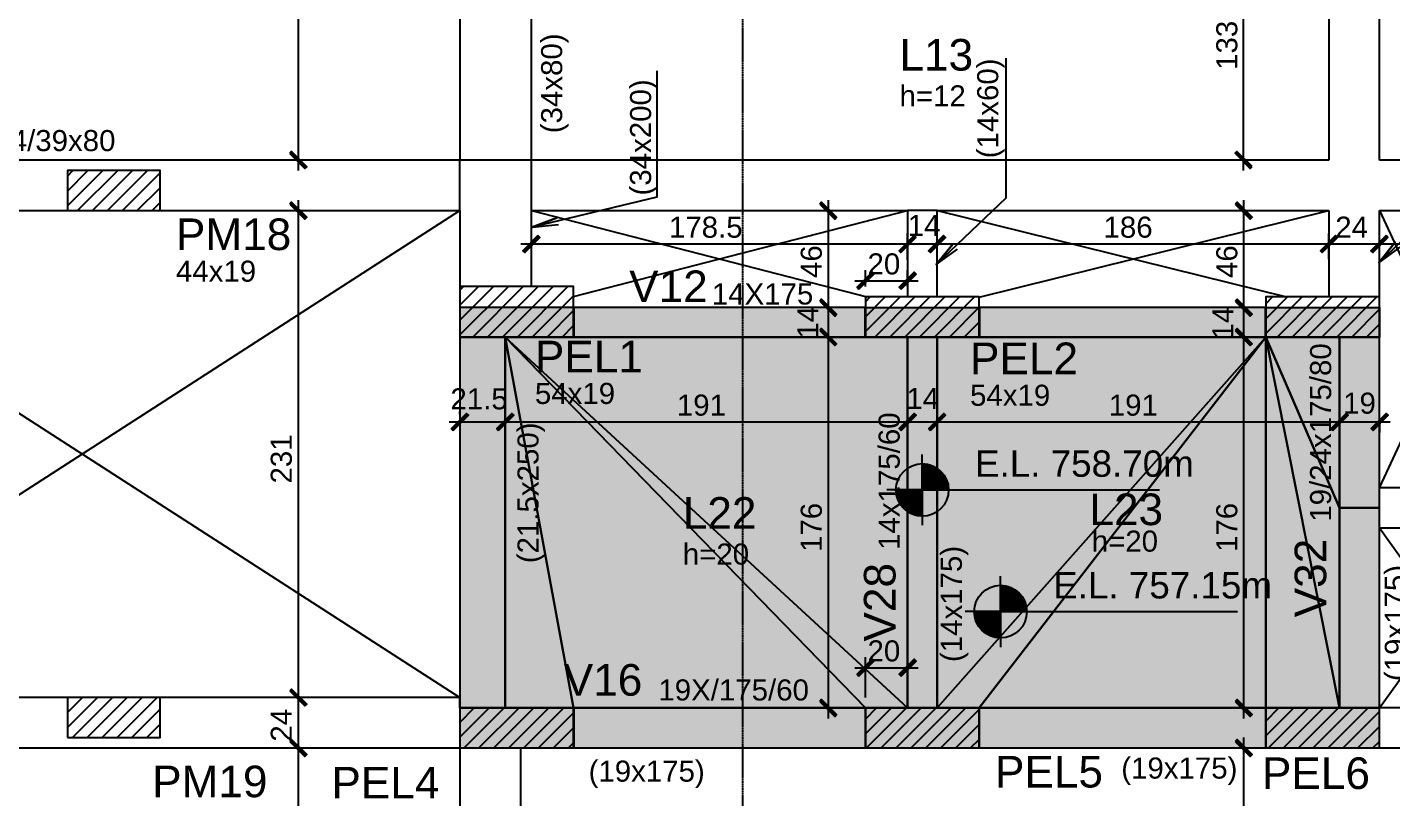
# Model space of a CAD drawing. Extents: x -1789 to 4156, y -3064 to 1391.
# Drawn here: x -884 to -236, y -724 to -358 of the extents above; entities that cross this region are included whole.
import ezdxf

# ---------------------------------------------------------------- set-up
doc = ezdxf.new("R2010")
doc.units = 0
doc.linetypes.add('ESTILO_TQS_0001', pattern=[0.2, 0.1, -0.1])
doc.linetypes.add('ESTILO_TQS_0003', pattern=[0.92, 0.3, -0.15, 0.02, -0.15, 0.3])
for name, color, linetype in [('1', 1, 'CONTINUOUS'), ('2', 2, 'CONTINUOUS'), ('3', 3, 'CONTINUOUS'), ('4', 4, 'CONTINUOUS'), ('44', 253, 'CONTINUOUS'), ('5', 5, 'CONTINUOUS'), ('58', 243, 'CONTINUOUS'), ('8', 8, 'CONTINUOUS')]:
    doc.layers.add(name, color=color, linetype=linetype)
doc.styles.add('TQS_ARIAL', font='arial.ttf')

msp = doc.modelspace()

# ---------------------------------------------------------------- linework, layer by layer
at = {"layer": '1', "linetype": 'Continuous'}
for p, q in [((-755.2464, -192.7197), (-755.2464, -426.2196)), ((-306.4964, -426.2196), (-306.4964, -282.7196)), ((-842.7464, -435.7196), (-842.7464, -435.7196)), ((-755.2464, -440.2196), (-755.2464, -681.2196)), ((-503.70955, -440.2196), (-503.70955, -496.2196)), ((-306.4964, -440.2196), (-306.4964, -496.2196)), ((-1036.9964, -676.2196), (-678.4964, -445.2196)), ((-1036.9964, -445.2196), (-678.4964, -676.2196)), ((-644.4964, -445.2196), (-485.39855, -486.2196)), ((-624.4964, -486.06555), (-465.9964, -445.2196)), ((-451.9964, -445.2196), (-286.2138, -486.2196)), ((-431.9964, -486.27335), (-265.9964, -445.2196)), ((-241.9964, -576.76475), (-180.9964, -445.2196)), ((-241.9964, -445.2196), (-180.9964, -576.76475)), ((-644.4964, -458.2196), (-644.4964, -456.08155)), ((-465.9964, -468.5297), (-465.9964, -456.08155)), ((-465.9964, -468.5297), (-465.9964, -456.08155)), ((-451.9964, -468.2804), (-451.9964, -456.08155)), ((-451.9964, -468.86115), (-451.9964, -456.08155)), ((-265.9964, -468.2804), (-265.9964, -456.08155)), ((-265.9964, -468.01705), (-265.9964, -456.08155)), ((-241.9964, -468.2804), (-241.9964, -456.08155)), ((-241.9964, -468.2804), (-241.9964, -456.08155)), ((-460.9964, -461.08155), (-649.4964, -461.08155)), ((-446.9964, -461.08155), (-470.9964, -461.08155)), ((-260.9964, -461.08155), (-456.9964, -461.08155)), ((-236.9964, -461.08155), (-270.9964, -461.08155)), ((-175.9964, -461.08155), (-246.9964, -461.08155)), ((-490.9964, -478.517), (-460.9964, -478.517)), ((-485.9964, -481.2196), (-485.9964, -473.517)), ((-465.9964, -481.2196), (-465.9964, -473.517)), ((-507.82565, -491.2196), (-508.70955, -491.2196)), ((-503.70955, -486.2196), (-503.70955, -510.2196)), ((-306.4964, -486.2196), (-306.4964, -510.2196)), ((-651.4964, -495.7196), (-651.4964, -495.7196)), ((-458.9964, -495.7196), (-458.9964, -495.7196)), ((-268.9964, -495.7196), (-268.9964, -495.7196)), ((-503.70955, -500.2196), (-503.70955, -686.2196)), ((-306.4964, -500.2196), (-306.4964, -686.2196)), ((-310.6125, -505.2196), (-311.4964, -505.2196)), ((-678.4964, -541.82115), (-678.4964, -540.53155)), ((-656.9964, -556.985), (-656.9964, -540.53155)), ((-656.9964, -551.985), (-656.9964, -540.53155)), ((-451.9964, -541.6669), (-451.9964, -550.53155)), ((-451.9964, -541.6669), (-451.9964, -550.53155)), ((-260.9964, -540.7422), (-260.9964, -540.53155)), ((-260.9964, -540.7422), (-260.9964, -540.53155)), ((-683.4964, -545.53155), (-651.9964, -545.53155)), ((-661.9964, -545.53155), (-460.9964, -545.53155)), ((-470.9964, -545.53155), (-446.9964, -545.53155)), ((-465.9964, -545.24295), (-465.9964, -550.53155)), ((-465.9964, -545.24295), (-465.9964, -550.53155)), ((-456.9964, -545.53155), (-255.9964, -545.53155)), ((-265.9964, -545.53155), (-236.9964, -545.53155)), ((-241.9964, -545.9922), (-241.9964, -550.53155)), ((-241.9964, -681.2196), (-180.9964, -595.76475)), ((-241.9964, -595.76475), (-180.9964, -681.2196)), ((-485.9964, -676.2196), (-485.9964, -657.14655)), ((-465.9964, -676.2196), (-465.9964, -657.14655)), ((-490.9964, -662.14655), (-460.9964, -662.14655)), ((-755.2464, -671.2196), (-755.2464, -705.2196)), ((-842.7464, -685.7196), (-842.7464, -685.7196)), ((-651.4964, -690.7196), (-651.4964, -690.7196)), ((-458.9964, -690.7196), (-458.9964, -690.7196)), ((-268.9964, -690.7196), (-268.9964, -690.7196)), ((-755.2464, -695.2196), (-755.2464, -928.7196)), ((-306.4964, -695.2196), (-306.4964, -836.2196))]:
    msp.add_line(p, q, dxfattribs=at)
for points in [[(-759.22445, -418.12545), (-752.07915, -425.27075), (-751.19525, -424.38685), (-758.34055, -417.24155), (-759.22445, -418.12545)], [(-302.51835, -424.31375), (-309.66365, -417.16845), (-310.54755, -418.05235), (-303.40225, -425.19765), (-302.51835, -424.31375)], [(-759.22445, -442.12545), (-752.07915, -449.27075), (-751.19525, -448.38685), (-758.34055, -441.24155), (-759.22445, -442.12545)], [(-507.68755, -442.12545), (-500.5423, -449.27075), (-499.6584, -448.38685), (-506.8037, -441.24155), (-507.68755, -442.12545)], [(-310.47445, -442.12545), (-303.32915, -449.27075), (-302.44525, -448.38685), (-309.59055, -441.24155), (-310.47445, -442.12545)], [(-641.40225, -457.1035), (-648.54755, -464.2488), (-647.66365, -465.1327), (-640.51835, -457.9874), (-641.40225, -457.1035)], [(-462.90225, -457.1035), (-470.04755, -464.2488), (-469.16365, -465.1327), (-462.01835, -457.9874), (-462.90225, -457.1035)], [(-462.90225, -457.1035), (-470.04755, -464.2488), (-469.16365, -465.1327), (-462.01835, -457.9874), (-462.90225, -457.1035)], [(-448.90225, -457.1035), (-456.04755, -464.2488), (-455.16365, -465.1327), (-448.01835, -457.9874), (-448.90225, -457.1035)], [(-448.90225, -457.1035), (-456.04755, -464.2488), (-455.16365, -465.1327), (-448.01835, -457.9874), (-448.90225, -457.1035)], [(-262.90225, -457.1035), (-270.04755, -464.2488), (-269.16365, -465.1327), (-262.01835, -457.9874), (-262.90225, -457.1035)], [(-262.90225, -457.1035), (-270.04755, -464.2488), (-269.16365, -465.1327), (-262.01835, -457.9874), (-262.90225, -457.1035)], [(-238.90225, -457.1035), (-246.04755, -464.2488), (-245.16365, -465.1327), (-238.01835, -457.9874), (-238.90225, -457.1035)], [(-238.90225, -457.1035), (-246.04755, -464.2488), (-245.16365, -465.1327), (-238.01835, -457.9874), (-238.90225, -457.1035)], [(-489.09055, -482.49505), (-481.94525, -475.34975), (-482.82915, -474.4659), (-489.97445, -481.61115), (-489.09055, -482.49505)], [(-469.09055, -482.49505), (-461.94525, -475.34975), (-462.82915, -474.4659), (-469.97445, -481.61115), (-469.09055, -482.49505)], [(-507.68755, -488.12545), (-500.5423, -495.27075), (-499.6584, -494.38685), (-506.8037, -487.24155), (-507.68755, -488.12545)], [(-507.68755, -488.12545), (-500.5423, -495.27075), (-499.6584, -494.38685), (-506.8037, -487.24155), (-507.68755, -488.12545)], [(-310.47445, -488.12545), (-303.32915, -495.27075), (-302.44525, -494.38685), (-309.59055, -487.24155), (-310.47445, -488.12545)], [(-310.47445, -488.12545), (-303.32915, -495.27075), (-302.44525, -494.38685), (-309.59055, -487.24155), (-310.47445, -488.12545)], [(-507.68755, -502.12545), (-500.5423, -509.27075), (-499.6584, -508.38685), (-506.8037, -501.24155), (-507.68755, -502.12545)], [(-507.68755, -502.12545), (-500.5423, -509.27075), (-499.6584, -508.38685), (-506.8037, -501.24155), (-507.68755, -502.12545)], [(-310.47445, -502.12545), (-303.32915, -509.27075), (-302.44525, -508.38685), (-309.59055, -501.24155), (-310.47445, -502.12545)], [(-310.47445, -502.12545), (-303.32915, -509.27075), (-302.44525, -508.38685), (-309.59055, -501.24155), (-310.47445, -502.12545)], [(-681.59055, -549.5096), (-674.44525, -542.3643), (-675.32915, -541.48045), (-682.47445, -548.6257), (-681.59055, -549.5096)], [(-660.09055, -549.5096), (-652.94525, -542.3643), (-653.82915, -541.48045), (-660.97445, -548.6257), (-660.09055, -549.5096)], [(-660.09055, -549.5096), (-652.94525, -542.3643), (-653.82915, -541.48045), (-660.97445, -548.6257), (-660.09055, -549.5096)], [(-469.09055, -549.5096), (-461.94525, -542.3643), (-462.82915, -541.48045), (-469.97445, -548.6257), (-469.09055, -549.5096)], [(-469.09055, -549.5096), (-461.94525, -542.3643), (-462.82915, -541.48045), (-469.97445, -548.6257), (-469.09055, -549.5096)], [(-455.09055, -549.5096), (-447.94525, -542.3643), (-448.82915, -541.48045), (-455.97445, -548.6257), (-455.09055, -549.5096)], [(-455.09055, -549.5096), (-447.94525, -542.3643), (-448.82915, -541.48045), (-455.97445, -548.6257), (-455.09055, -549.5096)], [(-264.09055, -549.5096), (-256.94525, -542.3643), (-257.82915, -541.48045), (-264.97445, -548.6257), (-264.09055, -549.5096)], [(-264.09055, -549.5096), (-256.94525, -542.3643), (-257.82915, -541.48045), (-264.97445, -548.6257), (-264.09055, -549.5096)], [(-245.09055, -549.5096), (-237.94525, -542.3643), (-238.82915, -541.48045), (-245.97445, -548.6257), (-245.09055, -549.5096)], [(-489.09055, -666.1246), (-481.94525, -658.9793), (-482.82915, -658.09545), (-489.97445, -665.2407), (-489.09055, -666.1246)], [(-469.09055, -666.1246), (-461.94525, -658.9793), (-462.82915, -658.09545), (-469.97445, -665.2407), (-469.09055, -666.1246)], [(-759.22445, -673.12545), (-752.07915, -680.27075), (-751.19525, -679.38685), (-758.34055, -672.24155), (-759.22445, -673.12545)], [(-759.22445, -673.12545), (-752.07915, -680.27075), (-751.19525, -679.38685), (-758.34055, -672.24155), (-759.22445, -673.12545)], [(-507.68755, -678.12545), (-500.5423, -685.27075), (-499.6584, -684.38685), (-506.8037, -677.24155), (-507.68755, -678.12545)], [(-310.47445, -678.12545), (-303.32915, -685.27075), (-302.44525, -684.38685), (-309.59055, -677.24155), (-310.47445, -678.12545)], [(-759.22445, -697.12545), (-752.07915, -704.27075), (-751.19525, -703.38685), (-758.34055, -696.24155), (-759.22445, -697.12545)], [(-759.22445, -697.12545), (-752.07915, -704.27075), (-751.19525, -703.38685), (-758.34055, -696.24155), (-759.22445, -697.12545)], [(-310.47445, -697.12545), (-303.32915, -704.27075), (-302.44525, -703.38685), (-309.59055, -696.24155), (-310.47445, -697.12545)]]:
    msp.add_lwpolyline(points, dxfattribs=at)
for points in [[(-759.22445, -418.12545), (-751.19525, -424.38685), (-758.34055, -417.24155)], [(-759.22445, -418.12545), (-758.34055, -417.24155), (-759.22445, -418.12545)], [(-759.22445, -418.12545), (-752.07915, -425.27075), (-751.19525, -424.38685)], [(-302.51835, -424.31375), (-309.66365, -417.16845), (-310.54755, -418.05235)], [(-302.51835, -424.31375), (-310.54755, -418.05235), (-303.40225, -425.19765)], [(-302.51835, -424.31375), (-303.40225, -425.19765), (-302.51835, -424.31375)], [(-759.22445, -442.12545), (-751.19525, -448.38685), (-758.34055, -441.24155)], [(-759.22445, -442.12545), (-758.34055, -441.24155), (-759.22445, -442.12545)], [(-759.22445, -442.12545), (-752.07915, -449.27075), (-751.19525, -448.38685)], [(-507.68755, -442.12545), (-499.6584, -448.38685), (-506.8037, -441.24155)], [(-507.68755, -442.12545), (-506.8037, -441.24155), (-507.68755, -442.12545)], [(-507.68755, -442.12545), (-500.5423, -449.27075), (-499.6584, -448.38685)], [(-310.47445, -442.12545), (-302.44525, -448.38685), (-309.59055, -441.24155)], [(-310.47445, -442.12545), (-309.59055, -441.24155), (-310.47445, -442.12545)], [(-310.47445, -442.12545), (-303.32915, -449.27075), (-302.44525, -448.38685)], [(-641.40225, -457.1035), (-648.54755, -464.2488), (-647.66365, -465.1327)], [(-641.40225, -457.1035), (-647.66365, -465.1327), (-640.51835, -457.9874)], [(-641.40225, -457.1035), (-640.51835, -457.9874), (-641.40225, -457.1035)], [(-462.90225, -457.1035), (-470.04755, -464.2488), (-469.16365, -465.1327)], [(-462.90225, -457.1035), (-470.04755, -464.2488), (-469.16365, -465.1327)], [(-462.90225, -457.1035), (-469.16365, -465.1327), (-462.01835, -457.9874)], [(-462.90225, -457.1035), (-469.16365, -465.1327), (-462.01835, -457.9874)], [(-462.90225, -457.1035), (-462.01835, -457.9874), (-462.90225, -457.1035)], [(-462.90225, -457.1035), (-462.01835, -457.9874), (-462.90225, -457.1035)], [(-448.90225, -457.1035), (-456.04755, -464.2488), (-455.16365, -465.1327)], [(-448.90225, -457.1035), (-456.04755, -464.2488), (-455.16365, -465.1327)], [(-448.90225, -457.1035), (-455.16365, -465.1327), (-448.01835, -457.9874)], [(-448.90225, -457.1035), (-455.16365, -465.1327), (-448.01835, -457.9874)], [(-448.90225, -457.1035), (-448.01835, -457.9874), (-448.90225, -457.1035)], [(-448.90225, -457.1035), (-448.01835, -457.9874), (-448.90225, -457.1035)], [(-262.90225, -457.1035), (-270.04755, -464.2488), (-269.16365, -465.1327)], [(-262.90225, -457.1035), (-270.04755, -464.2488), (-269.16365, -465.1327)], [(-262.90225, -457.1035), (-269.16365, -465.1327), (-262.01835, -457.9874)], [(-262.90225, -457.1035), (-269.16365, -465.1327), (-262.01835, -457.9874)], [(-262.90225, -457.1035), (-262.01835, -457.9874), (-262.90225, -457.1035)], [(-262.90225, -457.1035), (-262.01835, -457.9874), (-262.90225, -457.1035)], [(-238.90225, -457.1035), (-246.04755, -464.2488), (-245.16365, -465.1327)], [(-238.90225, -457.1035), (-246.04755, -464.2488), (-245.16365, -465.1327)], [(-238.90225, -457.1035), (-245.16365, -465.1327), (-238.01835, -457.9874)], [(-238.90225, -457.1035), (-245.16365, -465.1327), (-238.01835, -457.9874)], [(-238.90225, -457.1035), (-238.01835, -457.9874), (-238.90225, -457.1035)], [(-238.90225, -457.1035), (-238.01835, -457.9874), (-238.90225, -457.1035)], [(-489.09055, -482.49505), (-482.82915, -474.4659), (-489.97445, -481.61115)], [(-489.09055, -482.49505), (-481.94525, -475.34975), (-482.82915, -474.4659)], [(-469.09055, -482.49505), (-462.82915, -474.4659), (-469.97445, -481.61115)], [(-469.09055, -482.49505), (-461.94525, -475.34975), (-462.82915, -474.4659)], [(-489.09055, -482.49505), (-489.97445, -481.61115), (-489.09055, -482.49505)], [(-469.09055, -482.49505), (-469.97445, -481.61115), (-469.09055, -482.49505)], [(-507.68755, -488.12545), (-499.6584, -494.38685), (-506.8037, -487.24155)], [(-507.68755, -488.12545), (-506.8037, -487.24155), (-507.68755, -488.12545)], [(-507.68755, -488.12545), (-499.6584, -494.38685), (-506.8037, -487.24155)], [(-507.68755, -488.12545), (-506.8037, -487.24155), (-507.68755, -488.12545)], [(-507.68755, -488.12545), (-500.5423, -495.27075), (-499.6584, -494.38685)], [(-507.68755, -488.12545), (-500.5423, -495.27075), (-499.6584, -494.38685)], [(-310.47445, -488.12545), (-302.44525, -494.38685), (-309.59055, -487.24155)], [(-310.47445, -488.12545), (-309.59055, -487.24155), (-310.47445, -488.12545)], [(-310.47445, -488.12545), (-302.44525, -494.38685), (-309.59055, -487.24155)], [(-310.47445, -488.12545), (-309.59055, -487.24155), (-310.47445, -488.12545)], [(-310.47445, -488.12545), (-303.32915, -495.27075), (-302.44525, -494.38685)], [(-310.47445, -488.12545), (-303.32915, -495.27075), (-302.44525, -494.38685)], [(-507.68755, -502.12545), (-499.6584, -508.38685), (-506.8037, -501.24155)], [(-507.68755, -502.12545), (-506.8037, -501.24155), (-507.68755, -502.12545)], [(-507.68755, -502.12545), (-499.6584, -508.38685), (-506.8037, -501.24155)], [(-507.68755, -502.12545), (-506.8037, -501.24155), (-507.68755, -502.12545)], [(-507.68755, -502.12545), (-500.5423, -509.27075), (-499.6584, -508.38685)], [(-507.68755, -502.12545), (-500.5423, -509.27075), (-499.6584, -508.38685)], [(-310.47445, -502.12545), (-302.44525, -508.38685), (-309.59055, -501.24155)], [(-310.47445, -502.12545), (-309.59055, -501.24155), (-310.47445, -502.12545)], [(-310.47445, -502.12545), (-302.44525, -508.38685), (-309.59055, -501.24155)], [(-310.47445, -502.12545), (-309.59055, -501.24155), (-310.47445, -502.12545)], [(-310.47445, -502.12545), (-303.32915, -509.27075), (-302.44525, -508.38685)], [(-310.47445, -502.12545), (-303.32915, -509.27075), (-302.44525, -508.38685)], [(-681.59055, -549.5096), (-675.32915, -541.48045), (-682.47445, -548.6257)], [(-681.59055, -549.5096), (-674.44525, -542.3643), (-675.32915, -541.48045)], [(-660.09055, -549.5096), (-653.82915, -541.48045), (-660.97445, -548.6257)], [(-660.09055, -549.5096), (-653.82915, -541.48045), (-660.97445, -548.6257)], [(-660.09055, -549.5096), (-652.94525, -542.3643), (-653.82915, -541.48045)], [(-660.09055, -549.5096), (-652.94525, -542.3643), (-653.82915, -541.48045)], [(-469.09055, -549.5096), (-462.82915, -541.48045), (-469.97445, -548.6257)], [(-469.09055, -549.5096), (-462.82915, -541.48045), (-469.97445, -548.6257)], [(-469.09055, -549.5096), (-461.94525, -542.3643), (-462.82915, -541.48045)], [(-469.09055, -549.5096), (-461.94525, -542.3643), (-462.82915, -541.48045)], [(-455.09055, -549.5096), (-448.82915, -541.48045), (-455.97445, -548.6257)], [(-455.09055, -549.5096), (-448.82915, -541.48045), (-455.97445, -548.6257)], [(-455.09055, -549.5096), (-447.94525, -542.3643), (-448.82915, -541.48045)], [(-455.09055, -549.5096), (-447.94525, -542.3643), (-448.82915, -541.48045)], [(-264.09055, -549.5096), (-257.82915, -541.48045), (-264.97445, -548.6257)], [(-264.09055, -549.5096), (-257.82915, -541.48045), (-264.97445, -548.6257)], [(-264.09055, -549.5096), (-256.94525, -542.3643), (-257.82915, -541.48045)], [(-264.09055, -549.5096), (-256.94525, -542.3643), (-257.82915, -541.48045)], [(-245.09055, -549.5096), (-238.82915, -541.48045), (-245.97445, -548.6257)], [(-245.09055, -549.5096), (-237.94525, -542.3643), (-238.82915, -541.48045)], [(-681.59055, -549.5096), (-682.47445, -548.6257), (-681.59055, -549.5096)], [(-660.09055, -549.5096), (-660.97445, -548.6257), (-660.09055, -549.5096)], [(-660.09055, -549.5096), (-660.97445, -548.6257), (-660.09055, -549.5096)], [(-469.09055, -549.5096), (-469.97445, -548.6257), (-469.09055, -549.5096)], [(-469.09055, -549.5096), (-469.97445, -548.6257), (-469.09055, -549.5096)], [(-455.09055, -549.5096), (-455.97445, -548.6257), (-455.09055, -549.5096)], [(-455.09055, -549.5096), (-455.97445, -548.6257), (-455.09055, -549.5096)], [(-264.09055, -549.5096), (-264.97445, -548.6257), (-264.09055, -549.5096)], [(-264.09055, -549.5096), (-264.97445, -548.6257), (-264.09055, -549.5096)], [(-245.09055, -549.5096), (-245.97445, -548.6257), (-245.09055, -549.5096)], [(-489.09055, -666.1246), (-482.82915, -658.09545), (-489.97445, -665.2407)], [(-489.09055, -666.1246), (-481.94525, -658.9793), (-482.82915, -658.09545)], [(-469.09055, -666.1246), (-462.82915, -658.09545), (-469.97445, -665.2407)], [(-469.09055, -666.1246), (-461.94525, -658.9793), (-462.82915, -658.09545)], [(-489.09055, -666.1246), (-489.97445, -665.2407), (-489.09055, -666.1246)], [(-469.09055, -666.1246), (-469.97445, -665.2407), (-469.09055, -666.1246)], [(-759.22445, -673.12545), (-751.19525, -679.38685), (-758.34055, -672.24155)], [(-759.22445, -673.12545), (-758.34055, -672.24155), (-759.22445, -673.12545)], [(-759.22445, -673.12545), (-751.19525, -679.38685), (-758.34055, -672.24155)], [(-759.22445, -673.12545), (-758.34055, -672.24155), (-759.22445, -673.12545)], [(-759.22445, -673.12545), (-752.07915, -680.27075), (-751.19525, -679.38685)], [(-759.22445, -673.12545), (-752.07915, -680.27075), (-751.19525, -679.38685)], [(-507.68755, -678.12545), (-499.6584, -684.38685), (-506.8037, -677.24155)], [(-507.68755, -678.12545), (-506.8037, -677.24155), (-507.68755, -678.12545)], [(-507.68755, -678.12545), (-500.5423, -685.27075), (-499.6584, -684.38685)], [(-310.47445, -678.12545), (-302.44525, -684.38685), (-309.59055, -677.24155)], [(-310.47445, -678.12545), (-309.59055, -677.24155), (-310.47445, -678.12545)], [(-310.47445, -678.12545), (-303.32915, -685.27075), (-302.44525, -684.38685)], [(-759.22445, -697.12545), (-751.19525, -703.38685), (-758.34055, -696.24155)], [(-759.22445, -697.12545), (-758.34055, -696.24155), (-759.22445, -697.12545)], [(-759.22445, -697.12545), (-751.19525, -703.38685), (-758.34055, -696.24155)], [(-759.22445, -697.12545), (-758.34055, -696.24155), (-759.22445, -697.12545)], [(-759.22445, -697.12545), (-752.07915, -704.27075), (-751.19525, -703.38685)], [(-759.22445, -697.12545), (-752.07915, -704.27075), (-751.19525, -703.38685)], [(-310.47445, -697.12545), (-302.44525, -703.38685), (-309.59055, -696.24155)], [(-310.47445, -697.12545), (-309.59055, -696.24155), (-310.47445, -697.12545)], [(-310.47445, -697.12545), (-303.32915, -704.27075), (-302.44525, -703.38685)]]:
    msp.add_solid(points, dxfattribs=at)
at = {"layer": '2', "linetype": 'Continuous'}
for p, q in [((-864.7464, -443.0033), (-847.96265, -426.2196)), ((-864.7464, -435.93225), (-855.03375, -426.2196)), ((-864.7464, -428.8612), (-862.1048, -426.2196)), ((-859.8916, -445.2196), (-840.8916, -426.2196)), ((-852.82055, -445.2196), (-833.82055, -426.2196)), ((-845.74945, -445.2196), (-826.74945, -426.2196)), ((-838.6784, -445.2196), (-820.7464, -427.2876)), ((-755.2464, -421.2196), (-755.2464, -421.2196)), ((-306.4964, -421.2196), (-306.4964, -421.2196)), ((-831.60735, -445.2196), (-820.7464, -434.35865)), ((-824.53625, -445.2196), (-820.7464, -441.42975)), ((-755.2464, -445.2196), (-755.2464, -445.2196)), ((-503.70955, -445.2196), (-503.70955, -445.2196)), ((-306.4964, -445.2196), (-306.4964, -445.2196)), ((-644.4964, -463.2196), (-644.4964, -463.2196)), ((-465.9964, -473.5297), (-465.9964, -473.5297)), ((-465.9964, -473.5297), (-465.9964, -473.5297)), ((-451.9964, -473.2804), (-451.9964, -473.2804)), ((-451.9964, -473.86115), (-451.9964, -473.86115)), ((-265.9964, -473.01705), (-265.9964, -473.01705)), ((-265.9964, -473.2804), (-265.9964, -473.2804)), ((-241.9964, -473.2804), (-241.9964, -473.2804)), ((-241.9964, -473.2804), (-241.9964, -473.2804)), ((-678.4964, -504.2407), (-655.4753, -481.2196)), ((-678.4964, -497.16965), (-662.54635, -481.2196)), ((-678.4964, -490.09855), (-669.61745, -481.2196)), ((-678.4964, -483.0275), (-676.6885, -481.2196)), ((-672.40425, -505.2196), (-648.40425, -481.2196)), ((-665.33315, -505.2196), (-641.33315, -481.2196)), ((-658.2621, -505.2196), (-634.2621, -481.2196)), ((-651.19105, -505.2196), (-627.19105, -481.2196)), ((-644.11995, -505.2196), (-624.4964, -485.59605)), ((-503.70955, -491.2196), (-503.70955, -491.2196)), ((-502.82565, -491.2196), (-502.82565, -491.2196)), ((-485.9964, -502.65955), (-469.55645, -486.2196)), ((-485.9964, -495.58845), (-476.62755, -486.2196)), ((-485.9964, -488.5174), (-483.6986, -486.2196)), ((-485.9964, -486.2196), (-485.9964, -486.2196)), ((-481.4854, -505.2196), (-462.4854, -486.2196)), ((-474.41435, -505.2196), (-455.41435, -486.2196)), ((-467.34325, -505.2196), (-448.34325, -486.2196)), ((-465.9964, -486.2196), (-465.9964, -486.2196)), ((-460.2722, -505.2196), (-441.2722, -486.2196)), ((-453.20115, -505.2196), (-434.20115, -486.2196)), ((-446.13005, -505.2196), (-431.9964, -491.08595)), ((-306.4964, -491.2196), (-306.4964, -491.2196)), ((-306.4964, -491.2196), (-306.4964, -491.2196)), ((-295.9964, -503.57835), (-278.63765, -486.2196)), ((-295.9964, -496.5073), (-285.7087, -486.2196)), ((-295.9964, -489.4362), (-292.7798, -486.2196)), ((-290.56655, -505.2196), (-271.56655, -486.2196)), ((-283.4955, -505.2196), (-264.4955, -486.2196)), ((-276.42445, -505.2196), (-257.42445, -486.2196)), ((-269.35335, -505.2196), (-250.35335, -486.2196)), ((-262.2823, -505.2196), (-243.2823, -486.2196)), ((-255.21125, -505.2196), (-241.9964, -492.00475)), ((-637.0489, -505.2196), (-624.4964, -492.6671)), ((-439.059, -505.2196), (-431.9964, -498.157)), ((-629.97785, -505.2196), (-624.4964, -499.73815)), ((-248.14015, -505.2196), (-241.9964, -499.07585)), ((-503.70955, -505.2196), (-503.70955, -505.2196)), ((-503.70955, -505.2196), (-503.70955, -505.2196)), ((-306.4964, -505.2196), (-306.4964, -505.2196)), ((-305.6125, -505.2196), (-305.6125, -505.2196)), ((-451.9964, -536.6669), (-451.9964, -536.6669)), ((-451.9964, -536.6669), (-451.9964, -536.6669)), ((-465.9964, -540.24295), (-465.9964, -540.24295)), ((-465.9964, -540.24295), (-465.9964, -540.24295)), ((-241.9964, -540.9922), (-241.9964, -540.9922)), ((-678.4964, -546.82115), (-678.4964, -546.82115)), ((-260.9964, -545.7422), (-260.9964, -545.7422)), ((-260.9964, -545.7422), (-260.9964, -545.7422)), ((-656.9964, -556.985), (-656.9964, -556.985)), ((-656.9964, -561.985), (-656.9964, -561.985)), ((-458.9964, -577.7886), (-458.9964, -561.00935)), ((-458.9964, -565.2886), (-458.9964, -590.2886)), ((-458.9964, -565.89595), (-455.1637, -565.89595)), ((-458.9964, -566.6888), (-453.26215, -566.6888)), ((-458.9964, -567.48165), (-451.93125, -567.48165)), ((-458.9964, -568.27455), (-450.8889, -568.27455)), ((-458.9964, -569.0673), (-450.0476, -569.0673)), ((-458.9964, -569.86015), (-449.3414, -569.86015)), ((-458.9964, -570.65305), (-448.7332, -570.65305)), ((-458.9964, -571.4459), (-448.22515, -571.4459)), ((-458.9964, -572.2387), (-447.796, -572.2387)), ((-458.9964, -573.03155), (-447.43695, -573.03155)), ((-458.9964, -573.8244), (-447.14165, -573.8244)), ((-458.9964, -574.6172), (-446.9054, -574.6172)), ((-458.9964, -575.41005), (-446.7248, -575.41005)), ((-458.9964, -576.2029), (-446.5974, -576.2029)), ((-458.9964, -577.7886), (-475.7757, -577.7886)), ((-458.99645, -578.5814), (-471.49645, -578.5814)), ((-471.4964, -577.7886), (-446.4964, -577.7886)), ((-458.99645, -579.37425), (-471.39545, -579.37425)), ((-458.99645, -580.1671), (-471.2681, -580.1671)), ((-458.99645, -580.95995), (-471.08745, -580.95995)), ((-458.99645, -581.75275), (-470.8512, -581.75275)), ((-458.99645, -582.54565), (-470.5559, -582.54565)), ((-458.9964, -576.99575), (-446.5222, -576.99575)), ((-458.9964, -577.7886), (-346.4964, -577.7886)), ((-458.9964, -577.7886), (-458.9964, -594.5679)), ((-458.99645, -583.33845), (-470.19685, -583.33845)), ((-458.99645, -584.1313), (-469.76765, -584.1313)), ((-458.99645, -584.92415), (-469.25965, -584.92415)), ((-458.99645, -585.717), (-468.66025, -585.717)), ((-458.99645, -586.5098), (-467.9513, -586.5098)), ((-458.99645, -587.30275), (-467.10395, -587.30275)), ((-458.99645, -588.09555), (-466.0687, -588.09555)), ((-458.99645, -588.8884), (-464.7449, -588.8884)), ((-458.99645, -589.6812), (-462.8455, -589.6812)), ((-421.88155, -635.5291), (-421.88155, -618.7498)), ((-421.88155, -623.0291), (-421.88155, -648.0291)), ((-421.88155, -623.63645), (-418.04885, -623.63645)), ((-421.88155, -624.4293), (-416.1473, -624.4293)), ((-421.88155, -625.22215), (-414.8164, -625.22215)), ((-421.88155, -626.015), (-413.774, -626.015)), ((-421.88155, -626.8078), (-412.93275, -626.8078)), ((-421.88155, -627.60065), (-412.22655, -627.60065)), ((-421.88155, -628.3935), (-411.61835, -628.3935)), ((-421.88155, -629.18635), (-411.1103, -629.18635)), ((-421.88155, -629.9792), (-410.68115, -629.9792)), ((-421.88155, -630.77205), (-410.3221, -630.77205)), ((-421.88155, -631.5649), (-410.0268, -631.5649)), ((-421.88155, -632.3577), (-409.79055, -632.3577)), ((-421.88155, -633.15055), (-409.60995, -633.15055)), ((-421.88155, -633.9434), (-409.48255, -633.9434)), ((-421.88155, -635.5291), (-438.66085, -635.5291)), ((-421.8816, -636.3219), (-434.3816, -636.3219)), ((-434.38155, -635.5291), (-409.38155, -635.5291)), ((-421.8816, -637.11475), (-434.2806, -637.11475)), ((-421.8816, -637.9076), (-434.15325, -637.9076)), ((-421.8816, -638.70045), (-433.9726, -638.70045)), ((-421.8816, -639.49325), (-433.73635, -639.49325)), ((-421.8816, -640.28615), (-433.44105, -640.28615)), ((-421.8816, -641.07895), (-433.08195, -641.07895)), ((-421.88155, -634.73625), (-409.40735, -634.73625)), ((-421.88155, -635.5291), (-309.38155, -635.5291)), ((-421.88155, -635.5291), (-421.88155, -652.3084)), ((-421.8816, -641.8718), (-432.6528, -641.8718)), ((-421.8816, -642.66465), (-432.1448, -642.66465)), ((-421.8816, -643.4575), (-431.5454, -643.4575)), ((-421.8816, -644.2503), (-430.83645, -644.2503)), ((-421.8816, -645.0432), (-429.9891, -645.0432)), ((-421.8816, -645.836), (-428.95385, -645.836)), ((-421.8816, -646.62885), (-427.63005, -646.62885)), ((-421.8816, -647.4217), (-425.73065, -647.4217)), ((-864.7464, -690.4907), (-850.4753, -676.2196)), ((-864.7464, -683.41965), (-857.54635, -676.2196)), ((-864.7464, -676.34855), (-864.61745, -676.2196)), ((-862.40425, -695.2196), (-843.40425, -676.2196)), ((-855.33315, -695.2196), (-836.33315, -676.2196)), ((-848.2621, -695.2196), (-829.2621, -676.2196)), ((-841.19105, -695.2196), (-822.19105, -676.2196)), ((-755.2464, -676.2196), (-755.2464, -676.2196)), ((-755.2464, -676.2196), (-755.2464, -676.2196)), ((-834.11995, -695.2196), (-820.7464, -681.84605)), ((-678.4964, -695.15955), (-664.55645, -681.2196)), ((-678.4964, -688.08845), (-671.62755, -681.2196)), ((-676.4854, -700.2196), (-657.4854, -681.2196)), ((-669.41435, -700.2196), (-650.41435, -681.2196)), ((-662.34325, -700.2196), (-643.34325, -681.2196)), ((-655.2722, -700.2196), (-636.2722, -681.2196)), ((-648.20115, -700.2196), (-629.20115, -681.2196)), ((-641.13005, -700.2196), (-624.4964, -683.58595)), ((-503.70955, -681.2196), (-503.70955, -681.2196)), ((-485.9964, -693.57835), (-473.63765, -681.2196)), ((-485.9964, -686.5073), (-480.7087, -681.2196)), ((-485.9964, -681.2196), (-485.9964, -681.2196)), ((-485.56655, -700.2196), (-466.56655, -681.2196)), ((-478.4955, -700.2196), (-459.4955, -681.2196)), ((-471.42445, -700.2196), (-452.42445, -681.2196)), ((-465.9964, -681.2196), (-465.9964, -681.2196)), ((-464.35335, -700.2196), (-445.35335, -681.2196)), ((-457.2823, -700.2196), (-438.2823, -681.2196)), ((-450.21125, -700.2196), (-431.9964, -682.00475)), ((-306.4964, -681.2196), (-306.4964, -681.2196)), ((-295.9964, -694.4972), (-282.7188, -681.2196)), ((-295.9964, -687.4261), (-289.7899, -681.2196)), ((-294.64775, -700.2196), (-275.64775, -681.2196)), ((-287.57665, -700.2196), (-268.57665, -681.2196)), ((-280.5056, -700.2196), (-261.5056, -681.2196)), ((-273.43455, -700.2196), (-254.43455, -681.2196)), ((-266.36345, -700.2196), (-247.36345, -681.2196)), ((-259.2924, -700.2196), (-241.9964, -682.9236)), ((-827.0489, -695.2196), (-820.7464, -688.9171)), ((-634.059, -700.2196), (-624.4964, -690.657)), ((-443.14015, -700.2196), (-431.9964, -689.07585)), ((-252.22135, -700.2196), (-241.9964, -689.99465)), ((-626.98795, -700.2196), (-624.4964, -697.72805)), ((-436.0691, -700.2196), (-431.9964, -696.1469)), ((-245.15025, -700.2196), (-241.9964, -697.06575)), ((-755.2464, -700.2196), (-755.2464, -700.2196)), ((-755.2464, -700.2196), (-755.2464, -700.2196)), ((-306.4964, -700.2196), (-306.4964, -700.2196))]:
    msp.add_line(p, q, dxfattribs=at)
for points in [[(-419.3028, -372.88445), (-419.3028, -439.34895), (-452.3745, -470.8152), (-444.5207, -461.0906), (-452.3745, -470.8152), (-442.2714, -463.45465)], [(-209.73955, -371.31675), (-209.73955, -438.91785), (-242.37455, -469.9988), (-234.5255, -460.2704), (-242.37455, -469.9988), (-232.27505, -462.63335)], [(-585.07405, -378.88505), (-585.07405, -438.81305), (-644.15795, -453.162), (-632.5, -448.6518), (-644.15795, -453.162), (-631.7299, -451.8228)]]:
    msp.add_lwpolyline(points, dxfattribs=at)
for centre in [(-458.9964, -577.7886), (-421.88155, -635.5291)]:
    msp.add_circle(centre, 12.5, dxfattribs=at)
at = {"layer": '3', "linetype": 'Continuous'}
for points in [[(-678.4964, -287.7196), (-678.4964, -421.2196)], [(-644.4964, -421.2196), (-644.4964, -287.7196)], [(-265.9964, -287.7196), (-265.9964, -421.2196)], [(-241.9964, -421.2196), (-241.9964, -287.7196)], [(-842.7464, -421.2196), (-1006.9964, -421.2196)], [(-644.4964, -421.2196), (-842.7464, -421.2196)], [(-678.4964, -445.2196), (-678.4964, -421.2196)], [(-458.9964, -421.2196), (-644.4964, -421.2196)], [(-644.4964, -445.2196), (-644.4964, -421.2196)], [(-265.9964, -421.2196), (-458.9964, -421.2196)], [(-171.4964, -421.2196), (-241.9964, -421.2196)], [(-1006.9964, -445.2196), (-864.7464, -445.2196)], [(-820.7464, -445.2196), (-678.4964, -445.2196)], [(-678.4964, -445.2196), (-678.4964, -481.2196)], [(-644.4964, -445.2196), (-465.9964, -445.2196)], [(-644.4964, -481.2196), (-644.4964, -445.2196)], [(-465.9964, -445.2196), (-465.9964, -486.2196)], [(-451.9964, -445.2196), (-465.9964, -445.2196)], [(-451.9964, -445.2196), (-265.9964, -445.2196)], [(-451.9964, -486.2196), (-451.9964, -445.2196)], [(-265.9964, -445.2196), (-265.9964, -486.2196)], [(-241.9964, -445.2196), (-180.9964, -445.2196)], [(-241.9964, -486.2196), (-241.9964, -445.2196)], [(-485.9964, -491.2196), (-624.4964, -491.2196)], [(-295.9964, -491.2196), (-431.9964, -491.2196)], [(-678.4964, -505.2196), (-678.4964, -676.2196)], [(-656.9964, -681.2196), (-656.9964, -505.2196)], [(-241.9964, -576.76475), (-241.9964, -505.2196)], [(-180.9964, -576.76475), (-241.9964, -576.76475)], [(-241.9964, -595.76475), (-241.9964, -576.76475)], [(-241.9964, -681.2196), (-241.9964, -595.76475)], [(-241.9964, -595.76475), (-180.9964, -595.76475)], [(-864.7464, -676.2196), (-1006.9964, -676.2196)], [(-678.4964, -676.2196), (-820.7464, -676.2196)], [(-678.4964, -681.2196), (-678.4964, -676.2196)], [(-295.9964, -681.2196), (-431.9964, -681.2196)], [(-180.9964, -681.2196), (-241.9964, -681.2196)], [(-1006.9964, -700.2196), (-842.7464, -700.2196)], [(-842.7464, -700.2196), (-678.4964, -700.2196)], [(-678.4964, -700.2196), (-678.4964, -853.2197)], [(-649.4964, -831.2197), (-649.4964, -700.2196)], [(-624.4964, -700.2196), (-485.9964, -700.2196)], [(-431.9964, -700.2196), (-295.9964, -700.2196)], [(-241.9964, -700.2196), (-171.4964, -700.2196)]]:
    msp.add_lwpolyline(points, dxfattribs=at)
at = {"layer": '3', "linetype": 'ESTILO_TQS_0001'}
for points in [[(-624.4964, -505.2196), (-485.9964, -505.2196)], [(-465.9964, -505.2196), (-465.9964, -681.2196)], [(-451.9964, -681.2196), (-451.9964, -505.2196)], [(-431.9964, -505.2196), (-295.9964, -505.2196)], [(-260.9964, -505.2196), (-260.9964, -586.26475)], [(-260.9964, -586.26475), (-260.9964, -681.2196)], [(-485.9964, -681.2196), (-624.4964, -681.2196)]]:
    msp.add_lwpolyline(points, dxfattribs=at)
at = {"layer": '44', "linetype": 'Continuous'}
for points in [[(-678.4964, -505.3196), (-624.4964, -505.3196), (-624.4964, -491.2196), (-678.4964, -491.2196), (-678.4964, -505.3196)], [(-624.3964, -491.2196), (-624.3964, -505.2196), (-486.0964, -505.2196), (-486.0964, -491.2196), (-624.3964, -491.2196)], [(-485.9964, -491.2196), (-431.8964, -491.2196), (-431.8964, -505.2196), (-485.9964, -505.2196), (-485.9964, -491.2196)], [(-431.8964, -491.2196), (-431.8964, -505.2196), (-296.0964, -505.2196), (-296.0964, -491.2196), (-431.8964, -491.2196)], [(-295.9964, -491.2196), (-241.9964, -491.2196), (-241.9964, -505.2196), (-295.9964, -505.2196), (-295.9964, -491.2196)], [(-678.4964, -681.2196), (-656.9964, -681.2196), (-656.9964, -505.3196), (-678.4964, -505.3196), (-678.4964, -681.2196)], [(-465.9964, -681.1196), (-451.9964, -681.1196), (-451.9964, -505.3196), (-465.9964, -505.3196), (-465.9964, -681.1196)], [(-241.9964, -586.26475), (-241.9964, -505.2196), (-260.9964, -505.2196), (-260.9964, -586.26475), (-241.9964, -586.26475)], [(-241.9964, -586.26475), (-260.9964, -586.26475), (-260.9964, -681.2196), (-241.9964, -681.2196), (-241.9964, -586.26475)], [(-678.4964, -700.2196), (-624.3964, -700.2196), (-624.3964, -681.2196), (-678.4964, -681.2196), (-678.4964, -700.2196)], [(-624.3964, -681.2196), (-624.3964, -700.2196), (-485.9964, -700.2196), (-485.9964, -681.2196), (-624.3964, -681.2196)], [(-485.9964, -700.2196), (-431.9964, -700.2196), (-431.9964, -681.2196), (-485.9964, -681.2196), (-485.9964, -700.2196)], [(-431.9964, -681.2196), (-431.9964, -700.2196), (-295.9964, -700.2196), (-295.9964, -681.2196), (-431.9964, -681.2196)], [(-295.9964, -700.2196), (-241.9964, -700.2196), (-241.9964, -681.2196), (-295.9964, -681.2196), (-295.9964, -700.2196)]]:
    msp.add_lwpolyline(points, dxfattribs=at)
for points in [[(-678.4964, -505.3196), (-624.4964, -505.3196), (-624.4964, -491.2196)], [(-678.4964, -505.3196), (-624.4964, -491.2196), (-678.4964, -491.2196)], [(-678.4964, -505.3196), (-678.4964, -491.2196), (-678.4964, -505.3196)], [(-624.3964, -491.2196), (-624.3964, -505.2196), (-486.0964, -505.2196)], [(-624.3964, -491.2196), (-486.0964, -505.2196), (-486.0964, -491.2196)], [(-624.3964, -491.2196), (-486.0964, -491.2196), (-624.3964, -491.2196)], [(-485.9964, -491.2196), (-431.8964, -491.2196), (-431.8964, -505.2196)], [(-485.9964, -491.2196), (-431.8964, -505.2196), (-485.9964, -505.2196)], [(-485.9964, -491.2196), (-485.9964, -505.2196), (-485.9964, -491.2196)], [(-431.8964, -491.2196), (-431.8964, -505.2196), (-296.0964, -505.2196)], [(-431.8964, -491.2196), (-296.0964, -505.2196), (-296.0964, -491.2196)], [(-431.8964, -491.2196), (-296.0964, -491.2196), (-431.8964, -491.2196)], [(-295.9964, -491.2196), (-241.9964, -491.2196), (-241.9964, -505.2196)], [(-295.9964, -491.2196), (-241.9964, -505.2196), (-295.9964, -505.2196)], [(-295.9964, -491.2196), (-295.9964, -505.2196), (-295.9964, -491.2196)], [(-678.4964, -681.2196), (-656.9964, -681.2196), (-656.9964, -505.3196)], [(-678.4964, -681.2196), (-656.9964, -505.3196), (-678.4964, -505.3196)], [(-678.4964, -681.2196), (-678.4964, -505.3196), (-678.4964, -681.2196)], [(-465.9964, -681.1196), (-451.9964, -681.1196), (-451.9964, -505.3196)], [(-465.9964, -681.1196), (-451.9964, -505.3196), (-465.9964, -505.3196)], [(-465.9964, -681.1196), (-465.9964, -505.3196), (-465.9964, -681.1196)], [(-241.9964, -586.26475), (-241.9964, -505.2196), (-260.9964, -505.2196)], [(-241.9964, -586.26475), (-260.9964, -505.2196), (-260.9964, -586.26475)], [(-241.9964, -586.26475), (-260.9964, -586.26475), (-260.9964, -681.2196)], [(-241.9964, -586.26475), (-260.9964, -681.2196), (-241.9964, -681.2196)], [(-241.9964, -586.26475), (-260.9964, -586.26475), (-241.9964, -586.26475)], [(-241.9964, -586.26475), (-241.9964, -681.2196), (-241.9964, -586.26475)], [(-678.4964, -700.2196), (-624.3964, -700.2196), (-624.3964, -681.2196)], [(-678.4964, -700.2196), (-624.3964, -681.2196), (-678.4964, -681.2196)], [(-678.4964, -700.2196), (-678.4964, -681.2196), (-678.4964, -700.2196)], [(-624.3964, -681.2196), (-624.3964, -700.2196), (-485.9964, -700.2196)], [(-624.3964, -681.2196), (-485.9964, -700.2196), (-485.9964, -681.2196)], [(-624.3964, -681.2196), (-485.9964, -681.2196), (-624.3964, -681.2196)], [(-485.9964, -700.2196), (-431.9964, -700.2196), (-431.9964, -681.2196)], [(-485.9964, -700.2196), (-431.9964, -681.2196), (-485.9964, -681.2196)], [(-485.9964, -700.2196), (-485.9964, -681.2196), (-485.9964, -700.2196)], [(-431.9964, -681.2196), (-431.9964, -700.2196), (-295.9964, -700.2196)], [(-431.9964, -681.2196), (-295.9964, -700.2196), (-295.9964, -681.2196)], [(-431.9964, -681.2196), (-295.9964, -681.2196), (-431.9964, -681.2196)], [(-295.9964, -700.2196), (-241.9964, -700.2196), (-241.9964, -681.2196)], [(-295.9964, -700.2196), (-241.9964, -681.2196), (-295.9964, -681.2196)], [(-295.9964, -700.2196), (-295.9964, -681.2196), (-295.9964, -700.2196)]]:
    msp.add_solid(points, dxfattribs=at)
at = {"layer": '5', "linetype": 'Continuous'}
for points in [[(-864.7464, -445.2196), (-820.7464, -445.2196), (-820.7464, -426.2196), (-864.7464, -426.2196), (-864.7464, -445.2196)], [(-678.4964, -505.2196), (-624.4964, -505.2196), (-624.4964, -481.2196), (-678.4964, -481.2196), (-678.4964, -505.2196)], [(-485.9964, -505.2196), (-431.9964, -505.2196), (-431.9964, -486.2196), (-485.9964, -486.2196), (-485.9964, -505.2196)], [(-295.9964, -505.2196), (-241.9964, -505.2196), (-241.9964, -486.2196), (-295.9964, -486.2196), (-295.9964, -505.2196)], [(-864.7464, -695.2196), (-820.7464, -695.2196), (-820.7464, -676.2196), (-864.7464, -676.2196), (-864.7464, -695.2196)], [(-678.4964, -700.2196), (-624.4964, -700.2196), (-624.4964, -681.2196), (-678.4964, -681.2196), (-678.4964, -700.2196)], [(-485.9964, -700.2196), (-431.9964, -700.2196), (-431.9964, -681.2196), (-485.9964, -681.2196), (-485.9964, -700.2196)], [(-295.9964, -700.2196), (-241.9964, -700.2196), (-241.9964, -681.2196), (-295.9964, -681.2196), (-295.9964, -700.2196)]]:
    msp.add_lwpolyline(points, dxfattribs=at)
at = {"layer": '58', "linetype": 'Continuous'}
for points in [[(-656.9964, -505.2196), (-656.9964, -681.2196), (-624.4964, -681.2196), (-656.9964, -505.2196)], [(-656.9964, -505.2196), (-624.4964, -681.2196), (-485.9964, -681.2196), (-656.9964, -505.2196)], [(-656.9964, -505.2196), (-485.9964, -681.2196), (-465.9964, -681.2196), (-656.9964, -505.2196)], [(-656.9964, -505.2196), (-465.9964, -681.2196), (-465.9964, -505.2196), (-656.9964, -505.2196)], [(-656.9964, -505.2196), (-465.9964, -505.2196), (-485.9964, -505.2196), (-656.9964, -505.2196)], [(-656.9964, -505.2196), (-485.9964, -505.2196), (-624.4964, -505.2196), (-656.9964, -505.2196)], [(-656.9964, -505.2196), (-624.4964, -505.2196), (-656.9964, -505.2196)], [(-295.9964, -505.2196), (-431.9964, -505.2196), (-451.9964, -505.2196), (-295.9964, -505.2196)], [(-295.9964, -505.2196), (-451.9964, -505.2196), (-451.9964, -681.2196), (-295.9964, -505.2196)], [(-295.9964, -505.2196), (-451.9964, -681.2196), (-431.9964, -681.2196), (-295.9964, -505.2196)], [(-295.9964, -505.2196), (-431.9964, -681.2196), (-295.9964, -681.2196), (-295.9964, -505.2196)], [(-295.9964, -505.2196), (-295.9964, -681.2196), (-260.9964, -681.2196), (-295.9964, -505.2196)], [(-295.9964, -505.2196), (-260.9964, -681.2196), (-260.9964, -586.26475), (-295.9964, -505.2196)], [(-295.9964, -505.2196), (-260.9964, -586.26475), (-260.9964, -505.2196), (-295.9964, -505.2196)], [(-295.9964, -505.2196), (-260.9964, -505.2196), (-295.9964, -505.2196)]]:
    msp.add_lwpolyline(points, dxfattribs=at)
for points in [[(-656.9964, -505.2196), (-656.9964, -681.2196), (-624.4964, -681.2196)], [(-656.9964, -505.2196), (-624.4964, -681.2196), (-656.9964, -505.2196)], [(-656.9964, -505.2196), (-624.4964, -681.2196), (-485.9964, -681.2196)], [(-656.9964, -505.2196), (-485.9964, -681.2196), (-656.9964, -505.2196)], [(-656.9964, -505.2196), (-485.9964, -681.2196), (-465.9964, -681.2196)], [(-656.9964, -505.2196), (-465.9964, -681.2196), (-656.9964, -505.2196)], [(-656.9964, -505.2196), (-465.9964, -681.2196), (-465.9964, -505.2196)], [(-656.9964, -505.2196), (-465.9964, -505.2196), (-656.9964, -505.2196)], [(-295.9964, -505.2196), (-451.9964, -505.2196), (-451.9964, -681.2196)], [(-295.9964, -505.2196), (-451.9964, -681.2196), (-295.9964, -505.2196)], [(-295.9964, -505.2196), (-451.9964, -681.2196), (-431.9964, -681.2196)], [(-295.9964, -505.2196), (-431.9964, -681.2196), (-295.9964, -505.2196)], [(-295.9964, -505.2196), (-431.9964, -681.2196), (-295.9964, -681.2196)], [(-295.9964, -505.2196), (-295.9964, -681.2196), (-295.9964, -505.2196)], [(-295.9964, -505.2196), (-295.9964, -681.2196), (-260.9964, -681.2196)], [(-295.9964, -505.2196), (-260.9964, -681.2196), (-295.9964, -505.2196)], [(-295.9964, -505.2196), (-260.9964, -681.2196), (-260.9964, -586.26475)], [(-295.9964, -505.2196), (-260.9964, -586.26475), (-295.9964, -505.2196)], [(-295.9964, -505.2196), (-260.9964, -586.26475), (-260.9964, -505.2196)], [(-295.9964, -505.2196), (-260.9964, -505.2196), (-295.9964, -505.2196)]]:
    msp.add_solid(points, dxfattribs=at)
at = {"layer": '8', "linetype": 'ESTILO_TQS_0003'}
msp.add_line((-544.2452, -1684.3231), (-544.2452, 1006.88655), dxfattribs=at)

# ---------------------------------------------------------------- texts
at = {"layer": '2', "linetype": 'Continuous', "style": 'TQS_ARIAL'}
for s, p in [('133.5', (-309.4964, -378.4696)), ('(34x80)', (-629.9215, -408.52215)), ('(14x60)', (-422.95245, -420.4055)), ('(34x200)', (-587.71865, -438.0641)), ('46', (-506.70955, -477.2196)), ('46', (-309.4964, -477.2196)), ('14', (-508.34465, -505.9936)), ('14', (-311.34665, -506.39885)), ('19/24x175/80', (-264.96755, -592.84885)), ('14x175/60', (-469.7464, -606.2196)), ('(21.5x250)', (-641.14865, -612.54005)), ('231', (-758.2464, -574.7196)), ('176', (-506.70955, -607.2196)), ('176', (-309.4964, -607.2196)), ('(14x175)', (-440.2195, -659.44575)), ('(19x175)', (-229.4964, -668.4922)), ('24', (-758.2464, -697.2196))]:
    msp.add_text(s, height=10, rotation=90, dxfattribs=at).set_placement(p)
for s, height, p in [('h=12', 10, (-469.8368, -395.7762)), ('24/39x80', 10, (-899.41735, -417.00085)), ('178.5', 10, (-579.2464, -458.08155)), ('14', 10, (-465.93855, -457.25375)), ('186', 10, (-372.9964, -458.08155)), ('24', 10, (-262.9964, -458.08155)), ('20', 10, (-484.9964, -475.517)), ('44x19', 10, (-813.2464, -478.9696)), ('14X175', 10, (-558.8964, -489.7874)), ('21.5', 10, (-682.96975, -539.54505)), ('54x19', 10, (-642.86885, -536.9794)), ('14', 10, (-466.57065, -539.37285)), ('54x19', 10, (-436.34115, -537.845)), ('191', 10, (-575.4964, -542.53155)), ('191', 10, (-370.4964, -542.53155)), ('19', 10, (-259.26555, -541.5992)), ('E.L. 758.70m', 12.5, (-433.9964, -571.5386)), ('h=20', 10, (-378.58145, -607.0604)), ('h=20', 10, (-572.6808, -613.1914)), ('E.L. 757.15m', 12.5, (-396.88155, -629.2791)), ('20', 10, (-484.9964, -659.14655)), ('19X/175/60', 10, (-584.2674, -677.6812)), ('(19x175)', 10, (-617.38005, -716.2032)), ('(19x175)', 10, (-364.57455, -714.74165))]:
    msp.add_text(s, height=height, dxfattribs=at).set_placement(p)
at = {"layer": '4', "linetype": 'Continuous', "style": 'TQS_ARIAL'}
for s, p in [('L13', (-469.8368, -378.7762)), ('PM18', (-813.2464, -463.9696)), ('V12', (-598.13635, -488.65255)), ('PEL1', (-642.86885, -521.9794)), ('PEL2', (-436.34115, -522.845)), ('L22', (-572.6808, -596.1914)), ('L23', (-379.68675, -594.4817)), ('V16', (-629.18745, -675.40995)), ('PEL5', (-424.4964, -718.9696)), ('PEL6', (-297.79625, -719.6798)), ('PM19', (-824.52415, -723.58885)), ('PEL4', (-739.442, -724.17155))]:
    msp.add_text(s, height=15, dxfattribs=at).set_placement(p)
for s, p in [('V32', (-267.2836, -638.2285)), ('V28', (-471.72235, -649.7152))]:
    msp.add_text(s, height=15, rotation=90, dxfattribs=at).set_placement(p)

doc.saveas('drawing.dxf')
